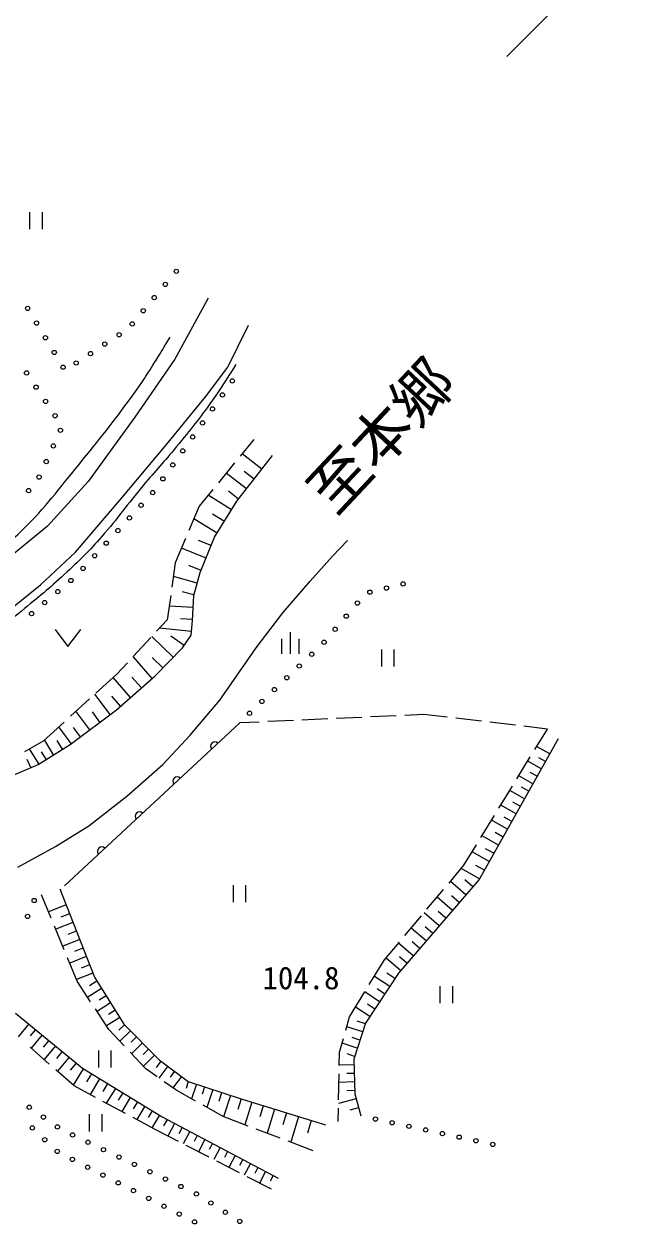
# Model space of a CAD drawing. Units: millimetres at full size, sheet at 1:1000; details may follow other scales. Extents: x 40000 to 680000, y 20000 to 380000.
# Drawn here: x 522028 to 557963, y 240256 to 310188 of the extents above; entities that cross this region are included whole.
import ezdxf
from ezdxf.enums import TextEntityAlignment as Align

# ---------------------------------------------------------------- set-up
doc = ezdxf.new("R2010")
doc.units = ezdxf.units.MM
doc.header["$LTSCALE"] = 1000
doc.layers.add('M-BGD', color=7, linetype='Continuous', lineweight=13)
doc.layers.add('M-STR-HTXT', color=7, linetype='Continuous', lineweight=13)
doc.layers.add('M-BGD-HTXT', color=7, linetype='Continuous')
doc.styles.add('ＭＳ ゴシック', font='')
doc.styles.get('ＭＳ ゴシック').set_extended_font_data('MS Gothic')

msp = doc.modelspace()

# ---------------------------------------------------------------- linework, layer by layer
at = {"layer": 'M-BGD'}
for p, q in [((522354, 299224), (522354, 298224)), ((523104, 298224), (523104, 299224)), ((535432, 285973), (534633, 284996)), ((535908, 284246), (534754, 285144)), ((534317, 284609), (533367, 283448)), ((535010, 283093), (533828, 284012)), ((535459, 283669), (534882, 284118)), ((533050, 283061), (532251, 282083)), ((534141, 281876), (532775, 282724)), ((534550, 282502), (533959, 282962)), ((532251, 282083), (531651, 280661)), ((533293, 280510), (531941, 281349)), ((533717, 281193), (533034, 281617)), ((531457, 280201), (530857, 278778)), ((532951, 279795), (532215, 280096)), ((532649, 279059), (531222, 279644)), ((530857, 278778), (530656, 277368)), ((532357, 278345), (531643, 278638)), ((532135, 277607), (530745, 277994)), ((531942, 276912), (531247, 277106)), ((530586, 276873), (530385, 275462)), ((531903, 276193), (530498, 276257)), ((523841, 274909), (524591, 273909)), ((524591, 273909), (525341, 274909)), ((530385, 275462), (529768, 274798)), ((531805, 274790), (529934, 274977)), ((531871, 275490), (531168, 275522)), ((529428, 274432), (528407, 273333)), ((530740, 273286), (529492, 274501)), ((531373, 273978), (530596, 274507)), ((537076, 273490), (537076, 274365)), ((537576, 273490), (537576, 274740)), ((538076, 273490), (538076, 274365)), ((542874, 273740), (542874, 272740)), ((543624, 272740), (543624, 273740)), ((528067, 272967), (527451, 272303)), ((529514, 272050), (528399, 273324)), ((530132, 272662), (529508, 273270)), ((527451, 272303), (526223, 271190)), ((528240, 270935), (527223, 272097)), ((528877, 271493), (528319, 272130)), ((525853, 270854), (524742, 269846)), ((527055, 269947), (526166, 271137)), ((527659, 270427), (527151, 271008)), ((525865, 269057), (525060, 270134)), ((526460, 269502), (526016, 270097)), ((545358, 269943), (544238, 269893)), ((546723, 269783), (545358, 269943)), ((524372, 269510), (523145, 268396)), ((534627, 269460), (524387, 259966)), ((535747, 269510), (534627, 269460)), ((537745, 269600), (536246, 269533)), ((539743, 269690), (538244, 269623)), ((541741, 269780), (540242, 269713)), ((543739, 269870), (542240, 269803)), ((548710, 269551), (547220, 269725)), ((550696, 269318), (549206, 269493)), ((552558, 269100), (551193, 269260)), ((524789, 268252), (524060, 269227)), ((525327, 268655), (524924, 269193)), ((551824, 267902), (552558, 269100)), ((523145, 268396), (522064, 267778)), ((522897, 267068), (522353, 267944)), ((523759, 267605), (523223, 268467)), ((524276, 267926), (523955, 268442)), ((552695, 267653), (551933, 268081)), ((522426, 266859), (522223, 267332)), ((523328, 267336), (523060, 267768)), ((550778, 266197), (551562, 267476)), ((552205, 266781), (551410, 267228)), ((552450, 267217), (552069, 267431)), ((551960, 266345), (551563, 266568)), ((549732, 264492), (550517, 265771)), ((551715, 265909), (550887, 266374)), ((551225, 265037), (550364, 265521)), ((551470, 265473), (551056, 265706)), ((550736, 264166), (549840, 264668)), ((550980, 264601), (550550, 264843)), ((548687, 262787), (549471, 264066)), ((550233, 263270), (549303, 263793)), ((550484, 263718), (550037, 263969)), ((549972, 262806), (549507, 263067)), ((547691, 261163), (548425, 262361)), ((549711, 262341), (548746, 262883)), ((549168, 261376), (548166, 261939)), ((549440, 261858), (548957, 262129)), ((546821, 260127), (547691, 261163)), ((548606, 260374), (547534, 260976)), ((548887, 260875), (548386, 261156)), ((547810, 259437), (546901, 260222)), ((548212, 259903), (547747, 260305)), ((534223, 260005), (534223, 259005)), ((534973, 259005), (534973, 260005)), ((545535, 258595), (546500, 259744)), ((523614, 258079), (523054, 259436)), ((524481, 258851), (523461, 258450)), ((547025, 258529), (546129, 259302)), ((547418, 258983), (546963, 259375)), ((524682, 258341), (524172, 258140)), ((544250, 257063), (545214, 258212)), ((546251, 257633), (545368, 258395)), ((546638, 258081), (546190, 258468)), ((524377, 256230), (523805, 257616)), ((524882, 257831), (523879, 257436)), ((545488, 256750), (544618, 257501)), ((545870, 257191), (545428, 257573)), ((525277, 256828), (524291, 256440)), ((525080, 257329), (524578, 257132)), ((543059, 255643), (543929, 256680)), ((545113, 256314), (544677, 256690)), ((525471, 256335), (524978, 256141)), ((544737, 255879), (543879, 256620)), ((525128, 254410), (524568, 255768)), ((525665, 255842), (524695, 255460)), ((525856, 255357), (525371, 255166)), ((542173, 254204), (543059, 255643)), ((543996, 255021), (543150, 255752)), ((544366, 255450), (543937, 255821)), ((526047, 254872), (525093, 254497)), ((543362, 254102), (542471, 254689)), ((543669, 254569), (543203, 254876)), ((525918, 253211), (525128, 254410)), ((526550, 253983), (525744, 253476)), ((526278, 254417), (525844, 254144)), ((543068, 253657), (542623, 253951)), ((546289, 254124), (546289, 253124)), ((547039, 253124), (547039, 254124)), ((526816, 253559), (526413, 253306)), ((541024, 252338), (541910, 253778)), ((542775, 253212), (541912, 253781)), ((526983, 251594), (526193, 252794)), ((527082, 253136), (526294, 252641)), ((527348, 252713), (526954, 252465)), ((542206, 252349), (541370, 252900)), ((542491, 252781), (542059, 253065)), ((522314, 251912), (521694, 251161)), ((527614, 252289), (526844, 251806)), ((527887, 251871), (527564, 251551)), ((540798, 251543), (541024, 252338)), ((541785, 251451), (540858, 251754)), ((541941, 251926), (541465, 252083)), ((522700, 251593), (522390, 251218)), ((523085, 251275), (522446, 250501)), ((527875, 250639), (526983, 251594)), ((528239, 251516), (527625, 250907)), ((528591, 251161), (528284, 250857)), ((540436, 250266), (540662, 251062)), ((541629, 250976), (541166, 251127)), ((523507, 249569), (522380, 250559)), ((523472, 250955), (523153, 250568)), ((523859, 250635), (523201, 249838)), ((526369, 250374), (526369, 249374)), ((527119, 249374), (527119, 250374)), ((528943, 250806), (528307, 250176)), ((529295, 250451), (528977, 250136)), ((541473, 250500), (540585, 250792)), ((524258, 250306), (523929, 249907)), ((524657, 249977), (523978, 249155)), ((529108, 249318), (528216, 250273)), ((529647, 250096), (528990, 249444)), ((530011, 249754), (529733, 249384)), ((540420, 249500), (540436, 250266)), ((541317, 250025), (540873, 250171)), ((524950, 248302), (523882, 249239)), ((525068, 249637), (524728, 249226)), ((525483, 249304), (524899, 248346)), ((525961, 249012), (525670, 248533)), ((529789, 248838), (529108, 249318)), ((530411, 249454), (529893, 248764)), ((530811, 249154), (530552, 248809)), ((540379, 247500), (540410, 249000)), ((541273, 249534), (540420, 249506)), ((541290, 249035), (540863, 249020)), ((526192, 247636), (524950, 248302)), ((526440, 248721), (525881, 247803)), ((526900, 248441), (526620, 247982)), ((530879, 248070), (530198, 248550)), ((531211, 248854), (530711, 248188)), ((531612, 248556), (531483, 248161)), ((532087, 248401), (531809, 247548)), ((541307, 248535), (540400, 248504)), ((527359, 248162), (526830, 247294)), ((527793, 247898), (527529, 247464)), ((528227, 247634), (527727, 246813)), ((532043, 247417), (530879, 248070)), ((532563, 248246), (532423, 247820)), ((533038, 248091), (532698, 247049)), ((533559, 247921), (533389, 247400)), ((534080, 247752), (533674, 246507)), ((541323, 248035), (540870, 248020)), ((527955, 246691), (526633, 247400)), ((528654, 247374), (528404, 246963)), ((529081, 247114), (528610, 246340)), ((533644, 246519), (532479, 247172)), ((534702, 247549), (534499, 246927)), ((535327, 247355), (534919, 246036)), ((535987, 247151), (535783, 246492)), ((536646, 246947), (536213, 245547)), ((540353, 246234), (540369, 247000)), ((541410, 247546), (540375, 247272)), ((541547, 247028), (541029, 246891)), ((525838, 246656), (525838, 245656)), ((526588, 245656), (526588, 246656)), ((529638, 245789), (528395, 246455)), ((529508, 246854), (529273, 246467)), ((529935, 246594), (529493, 245867)), ((530372, 246350), (530173, 245974)), ((535106, 245966), (533644, 246519)), ((537346, 246731), (537130, 246031)), ((538047, 246514), (537587, 245028)), ((538790, 246284), (538560, 245541)), ((531051, 245063), (529638, 245789)), ((530814, 246117), (530426, 245384)), ((531256, 245883), (531062, 245517)), ((531698, 245649), (531316, 244927)), ((536976, 245258), (535573, 245789)), ((532830, 244150), (531496, 244835)), ((532140, 245415), (531949, 245055)), ((532582, 245182), (532206, 244470)), ((533024, 244948), (532836, 244592)), ((538905, 244529), (537444, 245081)), ((533466, 244714), (533095, 244014)), ((533908, 244481), (533723, 244130)), ((534350, 244247), (533985, 243557)), ((534609, 243236), (533275, 243921)), ((534792, 244013), (534609, 243668)), ((535234, 243780), (534874, 243100)), ((535676, 243546), (535496, 243206)), ((536467, 242282), (535054, 243008)), ((536118, 243312), (535764, 242643)), ((536560, 243079), (536383, 242744))]:
    msp.add_line(p, q, dxfattribs=at)
for points in [[(532777, 294203), (530829, 290661), (528502, 287272), (525770, 283528), (523393, 280923), (520560, 278621), (517120, 276092), (514211, 274321), (511656, 273360), (509506, 272854), (507830, 272835)], [(509505, 269539), (512314, 270780), (517322, 273360), (520408, 275434), (522988, 277508), (525037, 279405), (527642, 282466), (530273, 285577), (532625, 288461), (533915, 290181), (535129, 292634)], [(521084, 266284), (522855, 267042), (524727, 268206), (527433, 270229), (529659, 272177), (531278, 273838), (531784, 274580), (531868, 275423), (531935, 276890), (532306, 278223), (533150, 280280), (534448, 282371), (536522, 285035)], [(521664, 261050), (523862, 262259), (525813, 263463), (528031, 265187), (530122, 267042), (531732, 268737), (533453, 270777), (535577, 273830), (537129, 275870), (538731, 277725), (540029, 279175), (540906, 280086)], [(553184, 268525), (548581, 260329), (543876, 254883), (541953, 251965), (541262, 249857), (541330, 247851), (541673, 246553)], [(524115, 259781), (526139, 254638), (527860, 251898), (529917, 249824), (531604, 248559), (534707, 247547), (539614, 246030)], [(521543, 252549), (525439, 249330), (530093, 246498), (536855, 242923)]]:
    msp.add_lwpolyline(points, dxfattribs=at)
for centre in [(530915, 295775), (530273, 295009), (522245, 293616), (529630, 294242), (528988, 293476), (522760, 292759), (528345, 292710), (523276, 291902), (526744, 291532), (527580, 292081), (523792, 291045), (525909, 290983), (524307, 290188), (525073, 290433), (522178, 289855), (522734, 289023), (534183, 289389), (523290, 288192), (533604, 288573), (523845, 287361), (533025, 287758), (532446, 286943), (524156, 286509), (531867, 286127), (523741, 285600), (531288, 285312), (523326, 284690), (530709, 284496), (522911, 283780), (530130, 283681), (522300, 282998), (529536, 282878), (528859, 282142), (528182, 281405), (527506, 280669), (526829, 279933), (526152, 279197), (525476, 278460), (524768, 277757), (544145, 277558), (524002, 277114), (542204, 277076), (543174, 277317), (523236, 276471), (541478, 276439), (522470, 275828), (540829, 275678), (540180, 274918), (539531, 274157), (538812, 273462), (538087, 272774), (537361, 272086), (536635, 271398), (535909, 270710), (535184, 270022), (522623, 259108), (522242, 258184), (522338, 247057), (523160, 246487), (542526, 246369), (543504, 246159), (522516, 245856), (523982, 245917), (524861, 245446), (544482, 245948), (545459, 245738), (546437, 245527), (523243, 245169), (525764, 245017), (547414, 245317), (548392, 245106), (549370, 244896), (523970, 244483), (524853, 244018), (526667, 244588), (527570, 244158), (525744, 243563), (528473, 243729), (529376, 243299), (526634, 243109), (527525, 242654), (530280, 242870), (528416, 242200), (531183, 242441), (532086, 242011), (529306, 241745), (530197, 241290), (532932, 241479), (531088, 240836), (533775, 240941), (531979, 240381), (534618, 240404)]:
    msp.add_circle(centre, 125, dxfattribs=at)
for centre in [(533160, 268100), (530960, 266060), (528760, 264021), (526560, 261981)]:
    msp.add_arc(centre, 250, 42.83502, 222.83502, dxfattribs=at)
for points, knots in [([(507621, 273257), (508209, 273197), (508403, 273180), (508904, 273203), (509445, 273227), (509751, 273271), (510276, 273405), (511427, 273700), (512023, 274034), (513098, 274540), (514557, 275228), (515335, 275703), (516684, 276586), (517881, 277371), (518507, 277879), (519629, 278767), (520563, 279507), (521124, 279883), (521968, 280723), (523356, 282105), (523999, 283007), (525239, 284523), (526483, 286044), (527173, 286904), (528331, 288492), (528916, 289294), (529214, 289764), (529742, 290605), (530065, 291121), (530170, 291291), (530551, 291937)], [0, 0, 0, 0, 1, 1, 1, 2, 2, 2, 3, 3, 3, 4, 4, 4, 5, 5, 5, 6, 6, 6, 7, 7, 7, 8, 8, 8, 9, 9, 9, 10, 10, 10, 10]), ([(534379, 290338), (533758, 289333), (533574, 289054), (533019, 288258), (532255, 287165), (531766, 286597), (530928, 285560), (530195, 284655), (529727, 284196), (528983, 283301), (528019, 282141), (527552, 281430), (526554, 280299), (525817, 279463), (525365, 279028), (524553, 278264), (523617, 277383), (523051, 276934), (522058, 276117), (520992, 275241), (520417, 274718), (519281, 273936), (518287, 273253), (517673, 272956), (516616, 272373), (515426, 271717), (514726, 271414), (513514, 270800), (512596, 270334), (512104, 270027), (511164, 269608), (510624, 269367), (510439, 269286), (509767, 269023)], [0, 0, 0, 0, 1, 1, 1, 2, 2, 2, 3, 3, 3, 4, 4, 4, 5, 5, 5, 6, 6, 6, 7, 7, 7, 8, 8, 8, 9, 9, 9, 10, 10, 10, 11, 11, 11, 11])]:
    msp.add_open_spline(points, degree=3, knots=knots, dxfattribs=at)
at = {"layer": 'M-STR-HTXT'}
msp.add_line((550190, 308289), (557963, 316063), dxfattribs=at)

# ---------------------------------------------------------------- texts
at = {"layer": 'M-BGD-HTXT', "style": 'ＭＳ ゴシック'}
msp.add_text('至本郷', height=2566, rotation=46.794, dxfattribs=at).set_placement((542849, 286183), align=Align.MIDDLE_CENTER)
msp.add_text('104.8', height=1320, dxfattribs=at).set_placement((535942, 253539), align=Align.BOTTOM_LEFT)

doc.saveas('drawing.dxf')
